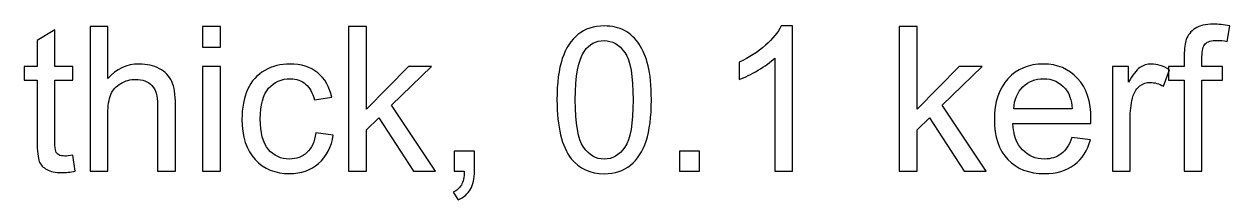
# Model space of a CAD drawing. Header units: inches. Extents: x -3.99 to 4.78, y 0.79 to 5.4.
# Drawn here: x -1.714 to 0.274, y 5.11 to 5.4 of the extents above; entities that cross this region are included whole.
import ezdxf

# ---------------------------------------------------------------- set-up
doc = ezdxf.new("R2010")
doc.units = ezdxf.units.IN
doc.header["$MEASUREMENT"] = 0
doc.layers.add('1.5mm', color=7, linetype='Continuous')

msp = doc.modelspace()

# ---------------------------------------------------------------- linework, layer by layer
at = {"layer": '1.5mm', "color": 250}
for points, knots in [([(-1.6344, 5.1836), (-1.6344, 5.1836), (-1.6302, 5.1577), (-1.6302, 5.1577), (-1.6302, 5.1577), (-1.6384, 5.1559), (-1.6458, 5.1551), (-1.6523, 5.1551), (-1.6523, 5.1551), (-1.6629, 5.1551), (-1.6712, 5.1567), (-1.677, 5.1601), (-1.677, 5.1601), (-1.6829, 5.1634), (-1.687, 5.1679), (-1.6894, 5.1734), (-1.6894, 5.1734), (-1.6918, 5.1788), (-1.693, 5.1904), (-1.693, 5.2079), (-1.693, 5.2079), (-1.693, 5.2079), (-1.693, 5.3074), (-1.693, 5.3074), (-1.693, 5.3074), (-1.693, 5.3074), (-1.7145, 5.3074), (-1.7145, 5.3074), (-1.7145, 5.3074), (-1.7145, 5.3074), (-1.7145, 5.3302), (-1.7145, 5.3302), (-1.7145, 5.3302), (-1.7145, 5.3302), (-1.693, 5.3302), (-1.693, 5.3302), (-1.693, 5.3302), (-1.693, 5.3302), (-1.693, 5.373), (-1.693, 5.373), (-1.693, 5.373), (-1.693, 5.373), (-1.6638, 5.3906), (-1.6638, 5.3906), (-1.6638, 5.3906), (-1.6638, 5.3906), (-1.6638, 5.3302), (-1.6638, 5.3302), (-1.6638, 5.3302), (-1.6638, 5.3302), (-1.6344, 5.3302), (-1.6344, 5.3302), (-1.6344, 5.3302), (-1.6344, 5.3302), (-1.6344, 5.3074), (-1.6344, 5.3074), (-1.6344, 5.3074), (-1.6344, 5.3074), (-1.6638, 5.3074), (-1.6638, 5.3074), (-1.6638, 5.3074), (-1.6638, 5.3074), (-1.6638, 5.2063), (-1.6638, 5.2063), (-1.6638, 5.2063), (-1.6638, 5.1979), (-1.6633, 5.1926), (-1.6623, 5.1902), (-1.6623, 5.1902), (-1.6613, 5.1878), (-1.6596, 5.1859), (-1.6573, 5.1845), (-1.6573, 5.1845), (-1.6549, 5.1831), (-1.6516, 5.1824), (-1.6473, 5.1824), (-1.6473, 5.1824), (-1.644, 5.1824), (-1.6397, 5.1828), (-1.6344, 5.1836)], [0, 0, 0, 0, 0.047619, 0.047619, 0.047619, 0.047619, 0.095238, 0.095238, 0.095238, 0.095238, 0.142857, 0.142857, 0.142857, 0.142857, 0.190476, 0.190476, 0.190476, 0.190476, 0.238095, 0.238095, 0.238095, 0.238095, 0.285714, 0.285714, 0.285714, 0.285714, 0.333333, 0.333333, 0.333333, 0.333333, 0.380952, 0.380952, 0.380952, 0.380952, 0.428571, 0.428571, 0.428571, 0.428571, 0.47619, 0.47619, 0.47619, 0.47619, 0.52381, 0.52381, 0.52381, 0.52381, 0.571429, 0.571429, 0.571429, 0.571429, 0.619048, 0.619048, 0.619048, 0.619048, 0.666667, 0.666667, 0.666667, 0.666667, 0.714286, 0.714286, 0.714286, 0.714286, 0.761905, 0.761905, 0.761905, 0.761905, 0.809524, 0.809524, 0.809524, 0.809524, 0.857143, 0.857143, 0.857143, 0.857143, 0.904762, 0.904762, 0.904762, 0.904762, 1, 1, 1, 1]), ([(-1.6057, 5.1573), (-1.6057, 5.1573), (-1.6057, 5.3959), (-1.6057, 5.3959), (-1.6057, 5.3959), (-1.6057, 5.3959), (-1.5764, 5.3959), (-1.5764, 5.3959), (-1.5764, 5.3959), (-1.5764, 5.3959), (-1.5764, 5.3103), (-1.5764, 5.3103), (-1.5764, 5.3103), (-1.5628, 5.3262), (-1.5455, 5.3341), (-1.5247, 5.3341), (-1.5247, 5.3341), (-1.5119, 5.3341), (-1.5008, 5.3316), (-1.4913, 5.3265), (-1.4913, 5.3265), (-1.4819, 5.3215), (-1.4751, 5.3145), (-1.471, 5.3056), (-1.471, 5.3056), (-1.467, 5.2967), (-1.4649, 5.2838), (-1.4649, 5.2669), (-1.4649, 5.2669), (-1.4649, 5.2669), (-1.4649, 5.1573), (-1.4649, 5.1573), (-1.4649, 5.1573), (-1.4649, 5.1573), (-1.4943, 5.1573), (-1.4943, 5.1573), (-1.4943, 5.1573), (-1.4943, 5.1573), (-1.4943, 5.2669), (-1.4943, 5.2669), (-1.4943, 5.2669), (-1.4943, 5.2815), (-1.4974, 5.2922), (-1.5038, 5.2988), (-1.5038, 5.2988), (-1.5101, 5.3055), (-1.5191, 5.3089), (-1.5307, 5.3089), (-1.5307, 5.3089), (-1.5394, 5.3089), (-1.5475, 5.3066), (-1.5552, 5.3021), (-1.5552, 5.3021), (-1.5629, 5.2976), (-1.5683, 5.2915), (-1.5715, 5.2838), (-1.5715, 5.2838), (-1.5748, 5.2761), (-1.5764, 5.2654), (-1.5764, 5.2519), (-1.5764, 5.2519), (-1.5764, 5.2519), (-1.5764, 5.1573), (-1.5764, 5.1573), (-1.5764, 5.1573), (-1.5764, 5.1573), (-1.6057, 5.1573), (-1.6057, 5.1573)], [0, 0, 0, 0, 0.055556, 0.055556, 0.055556, 0.055556, 0.111111, 0.111111, 0.111111, 0.111111, 0.166667, 0.166667, 0.166667, 0.166667, 0.222222, 0.222222, 0.222222, 0.222222, 0.277778, 0.277778, 0.277778, 0.277778, 0.333333, 0.333333, 0.333333, 0.333333, 0.388889, 0.388889, 0.388889, 0.388889, 0.444444, 0.444444, 0.444444, 0.444444, 0.5, 0.5, 0.5, 0.5, 0.555556, 0.555556, 0.555556, 0.555556, 0.611111, 0.611111, 0.611111, 0.611111, 0.666667, 0.666667, 0.666667, 0.666667, 0.722222, 0.722222, 0.722222, 0.722222, 0.777778, 0.777778, 0.777778, 0.777778, 0.833333, 0.833333, 0.833333, 0.833333, 0.888889, 0.888889, 0.888889, 0.888889, 1, 1, 1, 1]), ([(-1.4202, 5.3622), (-1.4202, 5.3622), (-1.4202, 5.3959), (-1.4202, 5.3959), (-1.4202, 5.3959), (-1.4202, 5.3959), (-1.3909, 5.3959), (-1.3909, 5.3959), (-1.3909, 5.3959), (-1.3909, 5.3959), (-1.3909, 5.3622), (-1.3909, 5.3622), (-1.3909, 5.3622), (-1.3909, 5.3622), (-1.4202, 5.3622), (-1.4202, 5.3622)], [0, 0, 0, 0, 0.2, 0.2, 0.2, 0.2, 0.4, 0.4, 0.4, 0.4, 0.6, 0.6, 0.6, 0.6, 1, 1, 1, 1]), ([(-1.1795, 5.1573), (-1.1795, 5.1573), (-1.1795, 5.3959), (-1.1795, 5.3959), (-1.1795, 5.3959), (-1.1795, 5.3959), (-1.1502, 5.3959), (-1.1502, 5.3959), (-1.1502, 5.3959), (-1.1502, 5.3959), (-1.1502, 5.2599), (-1.1502, 5.2599), (-1.1502, 5.2599), (-1.1502, 5.2599), (-1.0808, 5.3302), (-1.0808, 5.3302), (-1.0808, 5.3302), (-1.0808, 5.3302), (-1.0429, 5.3302), (-1.0429, 5.3302), (-1.0429, 5.3302), (-1.0429, 5.3302), (-1.109, 5.2661), (-1.109, 5.2661), (-1.109, 5.2661), (-1.109, 5.2661), (-1.0362, 5.1573), (-1.0362, 5.1573), (-1.0362, 5.1573), (-1.0362, 5.1573), (-1.0724, 5.1573), (-1.0724, 5.1573), (-1.0724, 5.1573), (-1.0724, 5.1573), (-1.1295, 5.2457), (-1.1295, 5.2457), (-1.1295, 5.2457), (-1.1295, 5.2457), (-1.1502, 5.2258), (-1.1502, 5.2258), (-1.1502, 5.2258), (-1.1502, 5.2258), (-1.1502, 5.1573), (-1.1502, 5.1573), (-1.1502, 5.1573), (-1.1502, 5.1573), (-1.1795, 5.1573), (-1.1795, 5.1573)], [0, 0, 0, 0, 0.076923, 0.076923, 0.076923, 0.076923, 0.153846, 0.153846, 0.153846, 0.153846, 0.230769, 0.230769, 0.230769, 0.230769, 0.307692, 0.307692, 0.307692, 0.307692, 0.384615, 0.384615, 0.384615, 0.384615, 0.461538, 0.461538, 0.461538, 0.461538, 0.538462, 0.538462, 0.538462, 0.538462, 0.615385, 0.615385, 0.615385, 0.615385, 0.692308, 0.692308, 0.692308, 0.692308, 0.769231, 0.769231, 0.769231, 0.769231, 0.846154, 0.846154, 0.846154, 0.846154, 1, 1, 1, 1]), ([(-0.8359, 5.275), (-0.8359, 5.3032), (-0.833, 5.3259), (-0.8272, 5.3431), (-0.8272, 5.3431), (-0.8214, 5.3603), (-0.8127, 5.3736), (-0.8013, 5.3829), (-0.8013, 5.3829), (-0.7898, 5.3923), (-0.7754, 5.3969), (-0.7581, 5.3969), (-0.7581, 5.3969), (-0.7453, 5.3969), (-0.734, 5.3943), (-0.7244, 5.3892), (-0.7244, 5.3892), (-0.7147, 5.3841), (-0.7068, 5.3766), (-0.7004, 5.3669), (-0.7004, 5.3669), (-0.6942, 5.3572), (-0.6892, 5.3453), (-0.6857, 5.3314), (-0.6857, 5.3314), (-0.682, 5.3174), (-0.6803, 5.2987), (-0.6803, 5.275), (-0.6803, 5.275), (-0.6803, 5.247), (-0.6832, 5.2244), (-0.6889, 5.2072), (-0.6889, 5.2072), (-0.6947, 5.19), (-0.7033, 5.1767), (-0.7147, 5.1673), (-0.7147, 5.1673), (-0.7262, 5.1579), (-0.7406, 5.1533), (-0.7581, 5.1533), (-0.7581, 5.1533), (-0.7811, 5.1533), (-0.7992, 5.1615), (-0.8123, 5.178), (-0.8123, 5.178), (-0.828, 5.1978), (-0.8359, 5.2302), (-0.8359, 5.275)], [0, 0, 0, 0, 0.076923, 0.076923, 0.076923, 0.076923, 0.153846, 0.153846, 0.153846, 0.153846, 0.230769, 0.230769, 0.230769, 0.230769, 0.307692, 0.307692, 0.307692, 0.307692, 0.384615, 0.384615, 0.384615, 0.384615, 0.461538, 0.461538, 0.461538, 0.461538, 0.538462, 0.538462, 0.538462, 0.538462, 0.615385, 0.615385, 0.615385, 0.615385, 0.692308, 0.692308, 0.692308, 0.692308, 0.769231, 0.769231, 0.769231, 0.769231, 0.846154, 0.846154, 0.846154, 0.846154, 1, 1, 1, 1]), ([(-0.4475, 5.1573), (-0.4475, 5.1573), (-0.4768, 5.1573), (-0.4768, 5.1573), (-0.4768, 5.1573), (-0.4768, 5.1573), (-0.4768, 5.344), (-0.4768, 5.344), (-0.4768, 5.344), (-0.4839, 5.3373), (-0.4931, 5.3306), (-0.5045, 5.3238), (-0.5045, 5.3238), (-0.516, 5.3171), (-0.5263, 5.3121), (-0.5354, 5.3087), (-0.5354, 5.3087), (-0.5354, 5.3087), (-0.5354, 5.337), (-0.5354, 5.337), (-0.5354, 5.337), (-0.519, 5.3447), (-0.5047, 5.3541), (-0.4924, 5.365), (-0.4924, 5.365), (-0.4802, 5.376), (-0.4715, 5.3866), (-0.4664, 5.3969), (-0.4664, 5.3969), (-0.4664, 5.3969), (-0.4475, 5.3969), (-0.4475, 5.3969), (-0.4475, 5.3969), (-0.4475, 5.3969), (-0.4475, 5.1573), (-0.4475, 5.1573)], [0, 0, 0, 0, 0.1, 0.1, 0.1, 0.1, 0.2, 0.2, 0.2, 0.2, 0.3, 0.3, 0.3, 0.3, 0.4, 0.4, 0.4, 0.4, 0.5, 0.5, 0.5, 0.5, 0.6, 0.6, 0.6, 0.6, 0.7, 0.7, 0.7, 0.7, 0.8, 0.8, 0.8, 0.8, 1, 1, 1, 1]), ([(-0.2716, 5.1573), (-0.2716, 5.1573), (-0.2716, 5.3959), (-0.2716, 5.3959), (-0.2716, 5.3959), (-0.2716, 5.3959), (-0.2423, 5.3959), (-0.2423, 5.3959), (-0.2423, 5.3959), (-0.2423, 5.3959), (-0.2423, 5.2599), (-0.2423, 5.2599), (-0.2423, 5.2599), (-0.2423, 5.2599), (-0.1729, 5.3302), (-0.1729, 5.3302), (-0.1729, 5.3302), (-0.1729, 5.3302), (-0.135, 5.3302), (-0.135, 5.3302), (-0.135, 5.3302), (-0.135, 5.3302), (-0.2011, 5.2661), (-0.2011, 5.2661), (-0.2011, 5.2661), (-0.2011, 5.2661), (-0.1283, 5.1573), (-0.1283, 5.1573), (-0.1283, 5.1573), (-0.1283, 5.1573), (-0.1645, 5.1573), (-0.1645, 5.1573), (-0.1645, 5.1573), (-0.1645, 5.1573), (-0.2216, 5.2457), (-0.2216, 5.2457), (-0.2216, 5.2457), (-0.2216, 5.2457), (-0.2423, 5.2258), (-0.2423, 5.2258), (-0.2423, 5.2258), (-0.2423, 5.2258), (-0.2423, 5.1573), (-0.2423, 5.1573), (-0.2423, 5.1573), (-0.2423, 5.1573), (-0.2716, 5.1573), (-0.2716, 5.1573)], [0, 0, 0, 0, 0.076923, 0.076923, 0.076923, 0.076923, 0.153846, 0.153846, 0.153846, 0.153846, 0.230769, 0.230769, 0.230769, 0.230769, 0.307692, 0.307692, 0.307692, 0.307692, 0.384615, 0.384615, 0.384615, 0.384615, 0.461538, 0.461538, 0.461538, 0.461538, 0.538462, 0.538462, 0.538462, 0.538462, 0.615385, 0.615385, 0.615385, 0.615385, 0.692308, 0.692308, 0.692308, 0.692308, 0.769231, 0.769231, 0.769231, 0.769231, 0.846154, 0.846154, 0.846154, 0.846154, 1, 1, 1, 1]), ([(0.1983, 5.1573), (0.1983, 5.1573), (0.1983, 5.3074), (0.1983, 5.3074), (0.1983, 5.3074), (0.1983, 5.3074), (0.1725, 5.3074), (0.1725, 5.3074), (0.1725, 5.3074), (0.1725, 5.3074), (0.1725, 5.3302), (0.1725, 5.3302), (0.1725, 5.3302), (0.1725, 5.3302), (0.1983, 5.3302), (0.1983, 5.3302), (0.1983, 5.3302), (0.1983, 5.3302), (0.1983, 5.3486), (0.1983, 5.3486), (0.1983, 5.3486), (0.1983, 5.3602), (0.1994, 5.3688), (0.2014, 5.3744), (0.2014, 5.3744), (0.2042, 5.3821), (0.2092, 5.3882), (0.2163, 5.3929), (0.2163, 5.3929), (0.2234, 5.3977), (0.2334, 5.4), (0.2462, 5.4), (0.2462, 5.4), (0.2544, 5.4), (0.2635, 5.3991), (0.2735, 5.3971), (0.2735, 5.3971), (0.2735, 5.3971), (0.2691, 5.3715), (0.2691, 5.3715), (0.2691, 5.3715), (0.2631, 5.3726), (0.2573, 5.3732), (0.2519, 5.3732), (0.2519, 5.3732), (0.243, 5.3732), (0.2367, 5.3713), (0.233, 5.3674), (0.233, 5.3674), (0.2293, 5.3637), (0.2275, 5.3566), (0.2275, 5.3461), (0.2275, 5.3461), (0.2275, 5.3461), (0.2275, 5.3302), (0.2275, 5.3302), (0.2275, 5.3302), (0.2275, 5.3302), (0.2611, 5.3302), (0.2611, 5.3302), (0.2611, 5.3302), (0.2611, 5.3302), (0.2611, 5.3074), (0.2611, 5.3074), (0.2611, 5.3074), (0.2611, 5.3074), (0.2275, 5.3074), (0.2275, 5.3074), (0.2275, 5.3074), (0.2275, 5.3074), (0.2275, 5.1573), (0.2275, 5.1573), (0.2275, 5.1573), (0.2275, 5.1573), (0.1983, 5.1573), (0.1983, 5.1573)], [0, 0, 0, 0, 0.05, 0.05, 0.05, 0.05, 0.1, 0.1, 0.1, 0.1, 0.15, 0.15, 0.15, 0.15, 0.2, 0.2, 0.2, 0.2, 0.25, 0.25, 0.25, 0.25, 0.3, 0.3, 0.3, 0.3, 0.35, 0.35, 0.35, 0.35, 0.4, 0.4, 0.4, 0.4, 0.45, 0.45, 0.45, 0.45, 0.5, 0.5, 0.5, 0.5, 0.55, 0.55, 0.55, 0.55, 0.6, 0.6, 0.6, 0.6, 0.65, 0.65, 0.65, 0.65, 0.7, 0.7, 0.7, 0.7, 0.75, 0.75, 0.75, 0.75, 0.8, 0.8, 0.8, 0.8, 0.85, 0.85, 0.85, 0.85, 0.9, 0.9, 0.9, 0.9, 1, 1, 1, 1]), ([(-0.8058, 5.275), (-0.8058, 5.2358), (-0.8012, 5.2098), (-0.792, 5.1968), (-0.792, 5.1968), (-0.7828, 5.1838), (-0.7715, 5.1773), (-0.7581, 5.1773), (-0.7581, 5.1773), (-0.7446, 5.1773), (-0.7333, 5.1839), (-0.7242, 5.1969), (-0.7242, 5.1969), (-0.715, 5.2099), (-0.7104, 5.2359), (-0.7104, 5.275), (-0.7104, 5.275), (-0.7104, 5.3143), (-0.715, 5.3404), (-0.7242, 5.3533), (-0.7242, 5.3533), (-0.7333, 5.3662), (-0.7447, 5.3727), (-0.7584, 5.3727), (-0.7584, 5.3727), (-0.7719, 5.3727), (-0.7826, 5.3669), (-0.7907, 5.3556), (-0.7907, 5.3556), (-0.8007, 5.3411), (-0.8058, 5.3142), (-0.8058, 5.275)], [0, 0, 0, 0, 0.111111, 0.111111, 0.111111, 0.111111, 0.222222, 0.222222, 0.222222, 0.222222, 0.333333, 0.333333, 0.333333, 0.333333, 0.444444, 0.444444, 0.444444, 0.444444, 0.555556, 0.555556, 0.555556, 0.555556, 0.666667, 0.666667, 0.666667, 0.666667, 0.777778, 0.777778, 0.777778, 0.777778, 1, 1, 1, 1]), ([(-1.4202, 5.1573), (-1.4202, 5.1573), (-1.4202, 5.3302), (-1.4202, 5.3302), (-1.4202, 5.3302), (-1.4202, 5.3302), (-1.3909, 5.3302), (-1.3909, 5.3302), (-1.3909, 5.3302), (-1.3909, 5.3302), (-1.3909, 5.1573), (-1.3909, 5.1573), (-1.3909, 5.1573), (-1.3909, 5.1573), (-1.4202, 5.1573), (-1.4202, 5.1573)], [0, 0, 0, 0, 0.2, 0.2, 0.2, 0.2, 0.4, 0.4, 0.4, 0.4, 0.6, 0.6, 0.6, 0.6, 1, 1, 1, 1]), ([(-1.2335, 5.2207), (-1.2335, 5.2207), (-1.2047, 5.2169), (-1.2047, 5.2169), (-1.2047, 5.2169), (-1.2078, 5.1971), (-1.2159, 5.1815), (-1.2289, 5.1703), (-1.2289, 5.1703), (-1.2418, 5.1591), (-1.2578, 5.1534), (-1.2767, 5.1534), (-1.2767, 5.1534), (-1.3003, 5.1534), (-1.3193, 5.1612), (-1.3337, 5.1766), (-1.3337, 5.1766), (-1.348, 5.1921), (-1.3553, 5.2142), (-1.3553, 5.2431), (-1.3553, 5.2431), (-1.3553, 5.2618), (-1.3522, 5.2781), (-1.346, 5.2921), (-1.346, 5.2921), (-1.3398, 5.3061), (-1.3304, 5.3166), (-1.3177, 5.3236), (-1.3177, 5.3236), (-1.3051, 5.3306), (-1.2913, 5.3341), (-1.2765, 5.3341), (-1.2765, 5.3341), (-1.2577, 5.3341), (-1.2423, 5.3293), (-1.2304, 5.3198), (-1.2304, 5.3198), (-1.2185, 5.3103), (-1.2108, 5.2969), (-1.2074, 5.2794), (-1.2074, 5.2794), (-1.2074, 5.2794), (-1.2359, 5.275), (-1.2359, 5.275), (-1.2359, 5.275), (-1.2387, 5.2866), (-1.2434, 5.2953), (-1.2503, 5.3012), (-1.2503, 5.3012), (-1.2572, 5.3071), (-1.2655, 5.31), (-1.2753, 5.31), (-1.2753, 5.31), (-1.2901, 5.31), (-1.3021, 5.3047), (-1.3113, 5.2941), (-1.3113, 5.2941), (-1.3205, 5.2836), (-1.3252, 5.2668), (-1.3252, 5.2439), (-1.3252, 5.2439), (-1.3252, 5.2207), (-1.3207, 5.2038), (-1.3118, 5.1933), (-1.3118, 5.1933), (-1.3029, 5.1828), (-1.2913, 5.1775), (-1.2769, 5.1775), (-1.2769, 5.1775), (-1.2654, 5.1775), (-1.2559, 5.1811), (-1.2482, 5.1881), (-1.2482, 5.1881), (-1.2404, 5.1952), (-1.2355, 5.206), (-1.2335, 5.2207)], [0, 0, 0, 0, 0.05, 0.05, 0.05, 0.05, 0.1, 0.1, 0.1, 0.1, 0.15, 0.15, 0.15, 0.15, 0.2, 0.2, 0.2, 0.2, 0.25, 0.25, 0.25, 0.25, 0.3, 0.3, 0.3, 0.3, 0.35, 0.35, 0.35, 0.35, 0.4, 0.4, 0.4, 0.4, 0.45, 0.45, 0.45, 0.45, 0.5, 0.5, 0.5, 0.5, 0.55, 0.55, 0.55, 0.55, 0.6, 0.6, 0.6, 0.6, 0.65, 0.65, 0.65, 0.65, 0.7, 0.7, 0.7, 0.7, 0.75, 0.75, 0.75, 0.75, 0.8, 0.8, 0.8, 0.8, 0.85, 0.85, 0.85, 0.85, 0.9, 0.9, 0.9, 0.9, 1, 1, 1, 1]), ([(0.0132, 5.213), (0.0132, 5.213), (0.0435, 5.2093), (0.0435, 5.2093), (0.0435, 5.2093), (0.0387, 5.1916), (0.0299, 5.1778), (0.017, 5.1681), (0.017, 5.1681), (0.0041, 5.1583), (-0.0124, 5.1534), (-0.0325, 5.1534), (-0.0325, 5.1534), (-0.0578, 5.1534), (-0.0778, 5.1612), (-0.0926, 5.1768), (-0.0926, 5.1768), (-0.1074, 5.1923), (-0.1148, 5.2142), (-0.1148, 5.2423), (-0.1148, 5.2423), (-0.1148, 5.2714), (-0.1073, 5.2939), (-0.0924, 5.31), (-0.0924, 5.31), (-0.0774, 5.3261), (-0.058, 5.3341), (-0.0341, 5.3341), (-0.0341, 5.3341), (-0.011, 5.3341), (0.0079, 5.3262), (0.0225, 5.3105), (0.0225, 5.3105), (0.0372, 5.2948), (0.0445, 5.2726), (0.0445, 5.2441), (0.0445, 5.2441), (0.0445, 5.2423), (0.0445, 5.2397), (0.0444, 5.2363), (0.0444, 5.2363), (0.0444, 5.2363), (-0.0845, 5.2363), (-0.0845, 5.2363), (-0.0845, 5.2363), (-0.0835, 5.2173), (-0.0781, 5.2027), (-0.0684, 5.1927), (-0.0684, 5.1927), (-0.0588, 5.1826), (-0.0468, 5.1775), (-0.0323, 5.1775), (-0.0323, 5.1775), (-0.0216, 5.1775), (-0.0124, 5.1803), (-0.0048, 5.186), (-0.0048, 5.186), (0.0028, 5.1916), (0.0088, 5.2006), (0.0132, 5.213)], [0, 0, 0, 0, 0.0625, 0.0625, 0.0625, 0.0625, 0.125, 0.125, 0.125, 0.125, 0.1875, 0.1875, 0.1875, 0.1875, 0.25, 0.25, 0.25, 0.25, 0.3125, 0.3125, 0.3125, 0.3125, 0.375, 0.375, 0.375, 0.375, 0.4375, 0.4375, 0.4375, 0.4375, 0.5, 0.5, 0.5, 0.5, 0.5625, 0.5625, 0.5625, 0.5625, 0.625, 0.625, 0.625, 0.625, 0.6875, 0.6875, 0.6875, 0.6875, 0.75, 0.75, 0.75, 0.75, 0.8125, 0.8125, 0.8125, 0.8125, 0.875, 0.875, 0.875, 0.875, 1, 1, 1, 1]), ([(0.08, 5.1573), (0.08, 5.1573), (0.08, 5.3302), (0.08, 5.3302), (0.08, 5.3302), (0.08, 5.3302), (0.1064, 5.3302), (0.1064, 5.3302), (0.1064, 5.3302), (0.1064, 5.3302), (0.1064, 5.304), (0.1064, 5.304), (0.1064, 5.304), (0.1131, 5.3162), (0.1193, 5.3243), (0.125, 5.3282), (0.125, 5.3282), (0.1307, 5.3321), (0.137, 5.3341), (0.1438, 5.3341), (0.1438, 5.3341), (0.1537, 5.3341), (0.1637, 5.3309), (0.1739, 5.3247), (0.1739, 5.3247), (0.1739, 5.3247), (0.1638, 5.2974), (0.1638, 5.2974), (0.1638, 5.2974), (0.1567, 5.3017), (0.1495, 5.3038), (0.1424, 5.3038), (0.1424, 5.3038), (0.1359, 5.3038), (0.1302, 5.3019), (0.1251, 5.2981), (0.1251, 5.2981), (0.12, 5.2942), (0.1164, 5.2888), (0.1142, 5.282), (0.1142, 5.282), (0.1109, 5.2716), (0.1093, 5.2602), (0.1093, 5.2478), (0.1093, 5.2478), (0.1093, 5.2478), (0.1093, 5.1573), (0.1093, 5.1573), (0.1093, 5.1573), (0.1093, 5.1573), (0.08, 5.1573), (0.08, 5.1573)], [0, 0, 0, 0, 0.071429, 0.071429, 0.071429, 0.071429, 0.142857, 0.142857, 0.142857, 0.142857, 0.214286, 0.214286, 0.214286, 0.214286, 0.285714, 0.285714, 0.285714, 0.285714, 0.357143, 0.357143, 0.357143, 0.357143, 0.428571, 0.428571, 0.428571, 0.428571, 0.5, 0.5, 0.5, 0.5, 0.571429, 0.571429, 0.571429, 0.571429, 0.642857, 0.642857, 0.642857, 0.642857, 0.714286, 0.714286, 0.714286, 0.714286, 0.785714, 0.785714, 0.785714, 0.785714, 0.857143, 0.857143, 0.857143, 0.857143, 1, 1, 1, 1]), ([(-0.0829, 5.2604), (-0.0829, 5.2604), (0.0136, 5.2604), (0.0136, 5.2604), (0.0136, 5.2604), (0.0123, 5.2749), (0.0086, 5.2858), (0.0025, 5.2931), (0.0025, 5.2931), (-0.0068, 5.3043), (-0.0189, 5.31), (-0.0338, 5.31), (-0.0338, 5.31), (-0.0472, 5.31), (-0.0585, 5.3055), (-0.0677, 5.2965), (-0.0677, 5.2965), (-0.0769, 5.2875), (-0.0819, 5.2754), (-0.0829, 5.2604)], [0, 0, 0, 0, 0.166667, 0.166667, 0.166667, 0.166667, 0.333333, 0.333333, 0.333333, 0.333333, 0.5, 0.5, 0.5, 0.5, 0.666667, 0.666667, 0.666667, 0.666667, 1, 1, 1, 1]), ([(-1.0053, 5.1573), (-1.0053, 5.1573), (-1.0053, 5.1907), (-1.0053, 5.1907), (-1.0053, 5.1907), (-1.0053, 5.1907), (-0.9719, 5.1907), (-0.9719, 5.1907), (-0.9719, 5.1907), (-0.9719, 5.1907), (-0.9719, 5.1573), (-0.9719, 5.1573), (-0.9719, 5.1573), (-0.9719, 5.1451), (-0.9741, 5.1352), (-0.9784, 5.1276), (-0.9784, 5.1276), (-0.9828, 5.1201), (-0.9897, 5.1143), (-0.9991, 5.1101), (-0.9991, 5.1101), (-0.9991, 5.1101), (-1.0073, 5.1227), (-1.0073, 5.1227), (-1.0073, 5.1227), (-1.0011, 5.1254), (-0.9965, 5.1294), (-0.9936, 5.1346), (-0.9936, 5.1346), (-0.9906, 5.1399), (-0.989, 5.1474), (-0.9887, 5.1573), (-0.9887, 5.1573), (-0.9887, 5.1573), (-1.0053, 5.1573), (-1.0053, 5.1573)], [0, 0, 0, 0, 0.1, 0.1, 0.1, 0.1, 0.2, 0.2, 0.2, 0.2, 0.3, 0.3, 0.3, 0.3, 0.4, 0.4, 0.4, 0.4, 0.5, 0.5, 0.5, 0.5, 0.6, 0.6, 0.6, 0.6, 0.7, 0.7, 0.7, 0.7, 0.8, 0.8, 0.8, 0.8, 1, 1, 1, 1]), ([(-0.634, 5.1573), (-0.634, 5.1573), (-0.634, 5.1907), (-0.634, 5.1907), (-0.634, 5.1907), (-0.634, 5.1907), (-0.6007, 5.1907), (-0.6007, 5.1907), (-0.6007, 5.1907), (-0.6007, 5.1907), (-0.6007, 5.1573), (-0.6007, 5.1573), (-0.6007, 5.1573), (-0.6007, 5.1573), (-0.634, 5.1573), (-0.634, 5.1573)], [0, 0, 0, 0, 0.2, 0.2, 0.2, 0.2, 0.4, 0.4, 0.4, 0.4, 0.6, 0.6, 0.6, 0.6, 1, 1, 1, 1])]:
    msp.add_open_spline(points, degree=3, knots=knots, dxfattribs=at)

doc.saveas('drawing.dxf')
